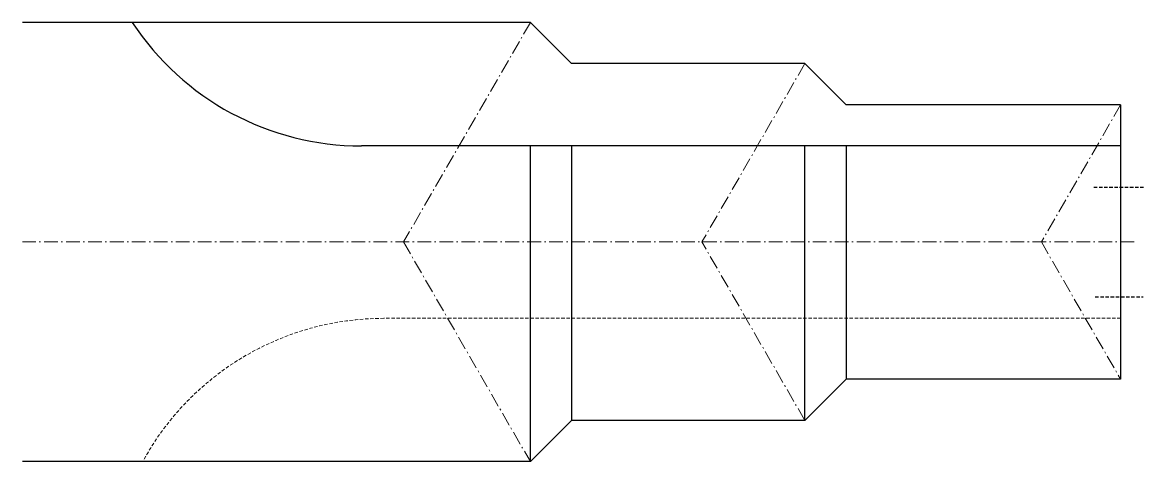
# Model space of a CAD drawing. Header units: millimetres. Extents: x -80 to 1.7, y -16 to 16.
import ezdxf

# ---------------------------------------------------------------- set-up
doc = ezdxf.new("R2010")
doc.units = ezdxf.units.MM
doc.linetypes.add('CENTER', pattern=[1.5, 1, -0.25, 0, -0.25])
doc.linetypes.add('HIDDEN', pattern=[0.375, 0.25, -0.125])
for name, color, linetype, lineweight in [('1', 4, 'Continuous', 30), ('3', 1, 'HIDDEN', 9), ('SK4', 2, 'CENTER', 9)]:
    doc.layers.add(name, color=color, linetype=linetype, lineweight=lineweight)
doc.layers.add('Ty_Ref', color=1, linetype='HIDDEN')

msp = doc.modelspace()

# ---------------------------------------------------------------- linework, layer by layer
at = {"layer": '1'}
for p, q in [((-43, 16), (-80, 16)), ((-40, 13), (-43, 16)), ((-23, 13), (-40, 13)), ((-20, 10), (-23, 13)), ((0, 10), (-20, 10)), ((0, 10), (0, -10)), ((0, 7), (-55.297, 7)), ((-43, -16), (-43, 7)), ((-40, 7), (-40, -13)), ((-23, -13), (-23, 7)), ((-20, 7), (-20, -10)), ((-20, -10), (-23, -13)), ((0, -10), (-20, -10)), ((-40, -13), (-43, -16)), ((-23, -13), (-40, -13)), ((-43, -16), (-80, -16))]:
    msp.add_line(p, q, dxfattribs=at)
msp.add_arc((-55.297, 27), 20, 213.36701, 270, dxfattribs=at)
at = {"layer": '3'}
msp.add_line((0, -5.56), (-53.67, -5.56), dxfattribs=at)
msp.add_arc((-53.67, -25.56), 20, 90, 151.44642, dxfattribs=at)
at = {"layer": 'SK4'}
for p, q in [((-43, 16), (-52.238, 0)), ((-23, 13), (-30.506, 0)), ((0, 10), (-5.774, 0)), ((0.976, 0), (-80, 0)), ((-52.238, 0), (-43, -16)), ((-23, -13), (-30.506, 0)), ((-5.774, 0), (0, -10))]:
    msp.add_line(p, q, dxfattribs=at)
at = {"layer": 'Ty_Ref'}
for p, q in [((-1.95, 4), (1.742, 4)), ((-1.854, -4), (1.644, -4))]:
    msp.add_line(p, q, dxfattribs=at)

doc.saveas('drawing.dxf')
